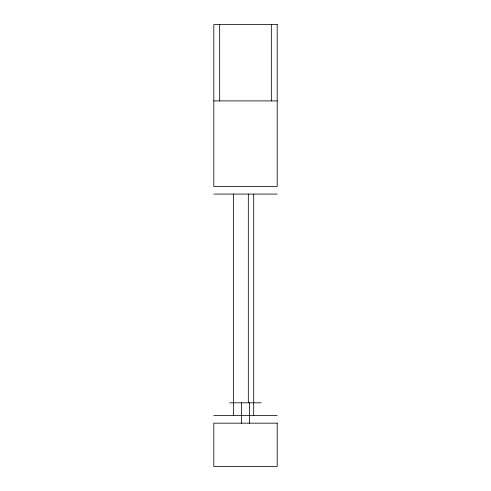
<?xml version="1.0" encoding="UTF-8"?>
<svg xmlns="http://www.w3.org/2000/svg" width="491" height="491" viewBox="0 0 491 491"><rect width="100%" height="100%" fill="white"/><g stroke="black" fill="none" stroke-linecap="round" stroke-linejoin="round"><path stroke-width="0.74" d="M213.806 100.913L277.194 100.913M213.806 194.08L277.194 194.08M229.72 402.81L261.28 402.81M213.806 415.539L277.194 415.539M271.333 24.55L271.333 100.913M253.7 194.08L253.7 415.539M249.588 402.81L249.588 423.512M248.323 194.08L248.323 402.516M241.412 402.81L241.412 423.512M233.378 194.08L233.378 415.539M219.667 24.55L219.667 100.913M277.194 24.55L213.806 24.55L213.806 186.445L277.194 186.445L277.194 24.55M277.194 423.174L213.806 423.174L213.806 466.45L277.194 466.45L277.194 423.174"/></g></svg>
